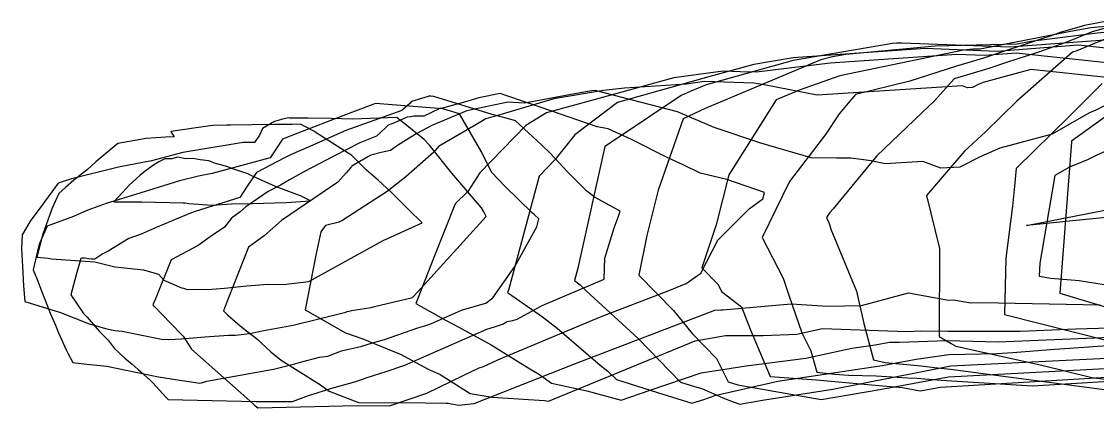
# Model space of a CAD drawing. Extents: x 0 to 174, y 0 to 36.
# Drawn here: x 0 to 59.2, y 0.2 to 21.6 of the extents above; entities that cross this region are included whole.
import ezdxf

# ---------------------------------------------------------------- set-up
doc = ezdxf.new("R2010")
doc.units = 0
doc.layers.get('0').update_dxf_attribs({"color": 1, "linetype": 'CONTINUOUS'})

msp = doc.modelspace()

# ---------------------------------------------------------------- linework, layer by layer
at = {"color": 4}
for points in [[(62.3016, 21.5398, 134.4), (58.8327, 21.2289, 134.4), (57.7087, 21.0138, 134.4), (53.3993, 20.1796, 134.4), (52.729, 20.056, 134.4), (52.3604, 20.0463, 134.4), (51.8265, 19.9968, 134.4), (45.0289, 18.5785, 134.4), (42.8361, 17.8162, 134.4), (41.5246, 17.2605, 134.4), (38.9175, 13.1419, 134.4), (38.222, 10.3947, 134.4), (37.4313, 8.01688, 134.4), (38.3298, 7.10041, 134.4), (38.5242, 6.71601, 134.4), (39.622, 5.87733, 134.4), (40.0927, 4.65767, 134.4), (41.1986, 2.04054, 134.4), (43.7417, 1.86424, 134.4), (47.3666, 1.52864, 134.4), (48.4698, 1.43617, 134.4), (49.4381, 1.26714, 134.4), (50.5648, 1.45952, 134.4), (91.0854, 3.90453, 134.4)], [(59.6398, 21.5707, 137.6), (58.4876, 21.3502, 137.6), (57.1476, 20.9691, 137.6), (56.8545, 20.8494, 137.6), (56.539, 20.7414, 137.6), (56.1951, 20.6276, 137.6), (52.8685, 19.5362, 137.6), (51.4331, 19.109, 137.6), (48.8704, 18.2924, 137.6), (45.883, 17.5584, 137.6), (44.9933, 16.4901, 137.6), (44.2307, 15.3636, 137.6), (42.2586, 12.7758, 137.6), (40.7517, 9.68304, 137.6), (41.9166, 7.44679, 137.6), (42.2438, 6.46553, 137.6), (42.9439, 4.4476, 137.6), (43.4373, 3.4601, 137.6), (43.7628, 2.28973, 137.6), (44.7567, 2.16676, 137.6), (45.5105, 2.12182, 137.6), (47.021, 2.08318, 137.6), (48.7603, 1.97804, 137.6), (49.2673, 1.96375, 137.6), (50.5957, 1.84675, 137.6), (54.7209, 1.58395, 137.6), (55.6202, 1.52801, 137.6), (58.3476, 1.69347, 137.6), (61.5628, 1.90122, 137.6)], [(60.4055, 21.4273, 140.8), (58.9046, 21.0005, 140.8), (57.4536, 20.408, 140.8), (55.8918, 19.8735, 140.8), (54.1896, 19.3102, 140.8), (53.2216, 18.9927, 140.8), (51.3081, 18.4232, 140.8), (50.2241, 17.2086, 140.8), (49.5267, 16.5496, 140.8), (47.0547, 14.1777, 140.8), (44.6524, 11.276, 140.8), (44.4843, 11.0742, 140.8), (44.2885, 10.785, 140.8), (44.4187, 10.5245, 140.8), (44.4504, 10.4104, 140.8), (44.5226, 10.1558, 140.8), (45.9454, 6.73591, 140.8), (46.3388, 4.97063, 140.8), (46.875, 2.96649, 140.8), (47.5135, 2.81002, 140.8), (49.4991, 2.628, 140.8), (50.2381, 2.53915, 140.8), (51.1079, 2.45374, 140.8), (60.4073, 1.22343, 140.8)], [(62.6067, 21.2328, 131.2), (59.169, 20.9283, 131.2), (55.535, 20.471, 131.2), (54.7832, 20.3324, 131.2), (50.2618, 20.2136, 131.2), (45.3574, 19.759, 131.2), (44.6292, 19.634, 131.2), (43.9893, 19.4567, 131.2), (37.6275, 16.7822, 131.2), (36.4101, 16.2236, 131.2), (35.0314, 12.2896, 131.2), (34.4128, 9.79974, 131.2), (33.9662, 7.61705, 131.2), (35.887, 5.67219, 131.2), (36.905, 4.40717, 131.2), (38.2478, 3.03757, 131.2), (38.8934, 1.76119, 131.2), (39.4071, 1.59315, 131.2), (44.0069, 0.790187, 131.2), (47.2181, 1.33846, 131.2), (51.0001, 2.0221, 131.2), (76.1583, 3.35898, 131.2)], [(60.6615, 21.0319, 144), (58.0527, 19.9666, 144), (57.812, 19.8842, 144), (54.7496, 17.1917, 144), (53.0367, 15.5043, 144), (51.8884, 14.4362, 144), (49.7894, 11.999, 144), (50.5105, 9.09498, 144), (50.4919, 4.24529, 144), (51.1447, 3.86598, 144), (51.4082, 3.72423, 144), (56.1342, 2.67411, 144), (58.8897, 1.99231, 144), (72.4017, 0.232794, 144)], [(65.8929, 20.8314, 150.4), (57.7658, 14.9883, 150.4), (57.7608, 14.9439, 150.4), (57.1238, 6.63514, 150.4), (59.9814, 5.76673, 150.4)], [(60.6476, 19.9996, 124.8), (58.1418, 20.2659, 124.8), (53.6805, 19.9254, 124.8), (49.7172, 20.0826, 124.8), (42.4514, 19.578, 124.8), (40.299, 19.2085, 124.8), (38.0838, 18.5947, 124.8), (32.8041, 17.1225, 124.8), (30.4584, 15.3441, 124.8), (29.356, 13.9574, 124.8), (28.4982, 13.0583, 124.8), (26.7958, 6.80121, 124.8), (26.755, 6.65972, 124.8), (26.8001, 6.63358, 124.8), (28.676, 5.32976, 124.8), (29.4822, 4.71374, 124.8), (31.8503, 2.67054, 124.8), (32.2586, 2.34681, 124.8), (32.7402, 1.88198, 124.8), (35.0031, 1.1676, 124.8), (36.8802, 0.574544, 124.8), (37.5498, 0.789082, 124.8), (38.147, 0.99334, 124.8), (41.617, 1.79305, 124.8), (47.3466, 2.65928, 124.8), (49.2276, 2.9992, 124.8), (49.7426, 3.07996, 124.8), (51.0232, 3.24967, 124.8), (53.6589, 3.3083, 124.8), (54.5473, 3.36052, 124.8), (56.5937, 3.52894, 124.8), (72.4051, 4.63028, 124.8)], [(60.1002, 20.5905, 128), (54.3592, 20.1523, 128), (48.4254, 20.3877, 128), (48.1633, 20.3808, 128), (47.9246, 20.3587, 128), (42.4641, 19.4213, 128), (37.6666, 18.092, 128), (36.7965, 17.7262, 128), (36.3063, 17.5013, 128), (32.8562, 15.1995, 128), (32.0989, 14.694, 128), (30.6118, 8.00612, 128), (30.4422, 7.33029, 128), (30.7412, 7.09323, 128), (31.0824, 6.76399, 128), (33.9406, 4.12859, 128), (36.2631, 1.73118, 128), (37.0271, 1.49857, 128), (37.4427, 1.37913, 128), (38.5845, 0.873875, 128), (39.152, 0.644958, 128), (39.5301, 0.521003, 128), (40.7815, 0.747666, 128), (44.6493, 1.34799, 128), (51.1363, 2.63399, 128), (61.1958, 3.12263, 128)], [(60.2191, 19.2467, 121.6), (54.7285, 19.8302, 121.6), (53.0019, 19.6985, 121.6), (51.4679, 19.7593, 121.6), (44.491, 19.2748, 121.6), (40.4379, 18.787, 121.6), (39.545, 18.8101, 121.6), (38.6167, 18.8431, 121.6), (35.8941, 18.466, 121.6), (31.5795, 17.2753, 121.6), (28.8959, 16.5402, 121.6), (27.7516, 15.8457, 121.6), (25.2222, 13.2448, 121.6), (24.5765, 12.2267, 121.6), (23.8731, 11.5485, 121.6), (22.7325, 8.67466, 121.6), (21.7021, 6.06393, 121.6), (23.3774, 5.12829, 121.6), (24.0671, 4.75703, 121.6), (25.853, 3.78812, 121.6), (27.9719, 2.47269, 121.6), (28.5151, 2.15799, 121.6), (28.7171, 2.01764, 121.6), (29.166, 1.67461, 121.6), (31.1191, 1.25784, 121.6), (33.0064, 0.753835, 121.6), (34.5312, 1.27878, 121.6), (37.4, 2.24261, 121.6), (39.8663, 2.62937, 121.6), (43.1478, 3.06421, 121.6), (45.6803, 3.61421, 121.6), (46.9701, 3.79359, 121.6), (47.7482, 3.92764, 121.6), (48.2951, 3.92869, 121.6), (50.925, 4.03413, 121.6), (53.7326, 3.95315, 121.6), (64.3183, 4.39344, 121.6)], [(59.6937, 18.4858, 118.4), (55.5291, 18.9252, 118.4), (52.9087, 18.2237, 118.4), (52.6301, 18.1002, 118.4), (52.316, 17.9397, 118.4), (52.0384, 17.9268, 118.4), (51.7684, 18.0265, 118.4), (43.7838, 17.5214, 118.4), (40.7734, 18.1075, 118.4), (40.2995, 18.1747, 118.4), (37.588, 18.2709, 118.4), (36.5959, 18.1335, 118.4), (33.1868, 17.9054, 118.4), (32.0268, 17.7677, 118.4), (29.2918, 17.3162, 118.4), (26.4647, 16.4705, 118.4), (25.5672, 16.2247, 118.4), (25.0133, 15.8885, 118.4), (22.9519, 14.6921, 118.4), (22.7063, 14.3928, 118.4), (21.1524, 13.0206, 118.4), (20.1309, 12.2201, 118.4), (17.638, 10.6154, 118.4), (17.5472, 10.5769, 118.4), (17.4918, 10.5278, 118.4), (16.7507, 10.3458, 118.4), (16.486, 9.99673, 118.4), (16.2018, 8.72456, 118.4), (15.6251, 5.71014, 118.4), (17.8478, 4.45051, 118.4), (18.7951, 4.12046, 118.4), (20.4367, 3.44566, 118.4), (20.8693, 3.26633, 118.4), (22.386, 2.45897, 118.4), (23.0418, 2.16445, 118.4), (24.702, 1.11041, 118.4), (25.9063, 0.915816, 118.4), (28.1956, 0.761887, 118.4), (28.7817, 0.73024, 118.4), (29.0066, 0.693425, 118.4), (30.6547, 1.36684, 118.4), (37.0786, 4.01711, 118.4), (38.7375, 4.3029, 118.4), (40.8168, 4.3069, 118.4), (42.6672, 4.38109, 118.4), (44.0687, 4.69415, 118.4), (48.6825, 4.52151, 118.4), (49.4615, 4.55537, 118.4), (50.9501, 4.54824, 118.4), (54.9561, 4.5338, 118.4), (57.9891, 4.65983, 118.4), (59.8879, 4.71714, 118.4)], [(60.8866, 17.5859, 115.2), (59.1062, 16.6931, 115.2), (58.7493, 16.543, 115.2), (58.169, 16.2181, 115.2), (56.7023, 15.3837, 115.2), (53.8185, 14.6117, 115.2), (52.784, 14.1529, 115.2), (51.6177, 13.5573, 115.2), (50.5872, 13.5093, 115.2), (49.5847, 13.8796, 115.2), (47.5181, 13.7488, 115.2), (46.739, 13.9005, 115.2), (45.6272, 14.0582, 115.2), (44.8644, 14.0585, 115.2), (43.4568, 14.066, 115.2), (40.6805, 14.8782, 115.2), (38.1129, 15.737, 115.2), (36.0971, 16.5967, 115.2), (31.5665, 17.7792, 115.2), (31.3911, 17.7584, 115.2), (30.9437, 17.6846, 115.2), (27.6762, 17.0745, 115.2), (26.7657, 17.1358, 115.2), (24.5106, 16.6502, 115.2), (22.6231, 15.8635, 115.2), (21.7606, 15.4139, 115.2), (21.1933, 15.0631, 115.2), (20.6934, 14.7498, 115.2), (20.3084, 14.4807, 115.2), (19.8034, 14.3621, 115.2), (19.2357, 14.2214, 115.2), (19.0672, 14.1245, 115.2), (18.8426, 13.9954, 115.2), (18.1959, 13.6072, 115.2), (18.1649, 13.5708, 115.2), (18.1374, 13.5415, 115.2), (17.8713, 13.2569, 115.2), (17.4253, 12.7333, 115.2), (14.3146, 10.6221, 115.2), (13.3653, 9.78566, 115.2), (12.4999, 9.15726, 115.2), (11.4115, 6.38006, 115.2), (11.1317, 5.6533, 115.2), (11.3485, 5.44564, 115.2), (12.0542, 4.84175, 115.2), (12.3897, 4.5675, 115.2), (13.018, 4.08073, 115.2), (13.2296, 3.87585, 115.2), (13.7382, 3.41253, 115.2), (14.3026, 2.94673, 115.2), (16.4728, 1.58567, 115.2), (16.9429, 1.24115, 115.2), (18.5477, 0.611997, 115.2), (22.236, 0.602504, 115.2), (23.3727, 0.58683, 115.2), (23.4917, 0.580714, 115.2), (23.6767, 0.542738, 115.2), (24.0704, 0.461633, 115.2), (24.9167, 0.560885, 115.2), (30.4848, 2.76955, 115.2), (38.1565, 5.69799, 115.2), (38.474, 5.71179, 115.2), (38.5983, 5.7112, 115.2), (42.3519, 6.04545, 115.2), (44.3426, 5.92046, 115.2), (46.2122, 5.95945, 115.2), (48.802, 6.64914, 115.2), (51.006, 6.25222, 115.2), (51.2525, 6.26791, 115.2), (52.2342, 6.09779, 115.2), (52.7881, 6.1192, 115.2), (59.3457, 5.98493, 115.2)], [(59.4475, 18.1539, 147.2), (57.6699, 16.376, 147.2), (54.7254, 13.4932, 147.2), (54.6264, 12.514, 147.2), (54.5251, 11.4096, 147.2), (54.1522, 8.55117, 147.2), (54.088, 5.44903, 147.2), (73.2585, 0.616503, 147.2)], [(60.3807, 14.7664, 112), (59.1155, 14.2058, 112), (58.6851, 13.9899, 112), (57.6499, 13.5548, 112), (56.847, 13.1052, 112), (56.0256, 8.27452, 112), (55.9834, 7.56467, 112), (56.6212, 7.45787, 112), (58.1786, 7.33191, 112), (60.485, 6.96161, 112)]]:
    msp.add_polyline3d(points, dxfattribs=at)
for points in [[(15.7992, 1.00767, 108.8), (15.9265, 1.03732, 108.8), (17.0891, 1.40282, 108.8), (18.4066, 1.77866, 108.8), (19.0414, 1.99728, 108.8), (20.083, 2.31796, 108.8), (21.1085, 2.66463, 108.8), (25.6055, 4.65051, 108.8), (26.0275, 4.77469, 108.8), (26.5345, 4.93462, 108.8), (26.7057, 5.06399, 108.8), (27.0473, 5.13333, 108.8), (27.2782, 5.19424, 108.8), (28.6629, 5.95198, 108.8), (32.0571, 7.40511, 108.8), (32.1065, 8.55554, 108.8), (32.612, 10.22, 108.8), (32.8317, 10.8089, 108.8), (32.9417, 11.1384, 108.8), (31.5657, 11.8946, 108.8), (31.1163, 12.2428, 108.8), (30.05, 13.2997, 108.8), (29.1067, 14.3124, 108.8), (28.6141, 14.7805, 108.8), (27.1966, 16.1126, 108.8), (26.7456, 16.229, 108.8), (25.9152, 16.456, 108.8), (22.699, 17.4409, 108.8), (22.5311, 17.4587, 108.8), (22.4253, 17.462, 108.8), (22.3798, 17.4474, 108.8), (21.4753, 17.1641, 108.8), (21.3758, 17.0668, 108.8), (20.9453, 16.676, 108.8), (17.8533, 15.5817, 108.8), (15.9236, 14.7186, 108.8), (15.376, 14.4707, 108.8), (14.8114, 14.2434, 108.8), (14.4812, 14.0718, 108.8), (12.9464, 13.2658, 108.8), (12.442, 12.5122, 108.8), (12.0252, 11.8829, 108.8), (9.56623, 11.1263, 108.8), (9.3101, 11.0339, 108.8), (7.42325, 10.2334, 108.8), (6.59633, 9.88027, 108.8), (5.92487, 9.63303, 108.8), (4.79525, 8.94783, 108.8), (4.49992, 8.80102, 108.8), (4.05969, 8.50789, 108.8), (3.85036, 8.5031, 108.8), (3.49795, 8.55262, 108.8), (3.3554, 8.54903, 108.8), (3.28391, 8.54346, 108.8), (3.0325, 7.6303, 108.8), (2.73451, 6.53272, 108.8), (3.43125, 5.51042, 108.8), (3.62999, 5.31725, 108.8), (4.28955, 4.53729, 108.8), (4.79296, 4.04739, 108.8), (5.12207, 3.60809, 108.8), (5.7124, 3.04778, 108.8), (6.10967, 2.71747, 108.8), (6.44801, 2.43755, 108.8), (6.57398, 2.33062, 108.8), (7.12376, 1.81879, 108.8), (7.24035, 1.70765, 108.8), (7.98069, 0.883603, 108.8), (7.99347, 0.870588, 108.8), (8.08174, 0.790166, 108.8), (12.9312, 0.667569, 108.8), (14.9242, 0.669463, 108.8)], [(17.2034, 14.1655, 112), (15.5955, 13.3211, 112), (14.7673, 12.8581, 112), (14.454, 12.6764, 112), (14.2602, 12.5769, 112), (13.5801, 12.2127, 112), (12.3539, 11.3805, 112), (12.0439, 11.1074, 112), (11.5694, 10.7628, 112), (11.1917, 10.2585, 112), (10.4081, 9.72442, 112), (9.73585, 9.25774, 112), (8.25065, 8.46004, 112), (7.38621, 6.32464, 112), (7.24237, 5.98764, 112), (7.30918, 5.91961, 112), (7.32244, 5.90753, 112), (8.22692, 4.98059, 112), (8.91257, 4.26488, 112), (9.3749, 3.55673, 112), (12.752, 0.553294, 112), (12.8051, 0.50271, 112), (12.8358, 0.473236, 112), (12.8541, 0.457609, 112), (13.0173, 0.324212, 112), (18.478, 0.450005, 112), (20.2686, 0.431237, 112), (22.3092, 1.13384, 112), (24.3146, 2.10224, 112), (25.1888, 2.53038, 112), (25.4322, 2.59375, 112), (26.2136, 2.96628, 112), (26.8205, 3.22165, 112), (31.8629, 5.32933, 112), (35.5905, 6.75639, 112), (36.5782, 7.16056, 112), (37.3854, 7.73338, 112), (38.3191, 9.53704, 112), (40.0338, 11.2746, 112), (40.7983, 11.8134, 112), (40.884, 12.1579, 112), (38.8078, 12.8903, 112), (37.3422, 13.2302, 112), (36.4141, 13.6873, 112), (35.5662, 14.0651, 112), (33.5631, 15.0878, 112), (33.1656, 15.2635, 112), (32.2864, 15.6647, 112), (31.678, 15.7835, 112), (28.6024, 16.842, 112), (26.7193, 17.4856, 112), (26.3439, 17.62, 112), (25.1702, 17.3705, 112), (24.4317, 17.1467, 112), (23.5804, 16.9197, 112), (23.1834, 16.8086, 112), (23.0291, 16.794, 112), (22.1428, 16.3705, 112), (21.5979, 16.3609, 112), (21.4117, 16.3368, 112), (21.2323, 16.3122, 112), (20.907, 16.165, 112), (20.5431, 16.0003, 112), (20.1867, 15.8609, 112), (20.0156, 15.7056, 112), (19.5388, 15.2718, 112), (18.6209, 14.9024, 112)], [(10.2141, 1.79347, 105.6), (13.8775, 2.44495, 105.6), (15.0537, 2.73643, 105.6), (15.2946, 2.81742, 105.6), (16.4033, 3.10683, 105.6), (16.8785, 3.17045, 105.6), (17.6146, 3.45496, 105.6), (18.7445, 3.71801, 105.6), (19.3243, 3.90028, 105.6), (19.9813, 4.08771, 105.6), (21.8255, 4.7228, 105.6), (22.2048, 4.83959, 105.6), (22.5783, 4.96584, 105.6), (24.216, 5.68907, 105.6), (25.4786, 6.06063, 105.6), (25.5595, 6.08614, 105.6), (25.9457, 6.37791, 105.6), (27.1503, 8.09162, 105.6), (28.3565, 10.2789, 105.6), (28.4741, 10.715, 105.6), (28.2376, 10.9397, 105.6), (28.1138, 11.0561, 105.6), (26.6146, 12.5052, 105.6), (25.8666, 13.2904, 105.6), (25.3279, 14.406, 105.6), (24.1066, 16.5004, 105.6), (23.1957, 16.7708, 105.6), (21.8022, 16.8735, 105.6), (19.494, 17.0663, 105.6), (17.6889, 16.3782, 105.6), (15.2157, 15.4313, 105.6), (14.3817, 15.0941, 105.6), (13.9877, 14.5219, 105.6), (13.805, 14.232, 105.6), (13.6998, 14.0735, 105.6), (10.5069, 13.2065, 105.6), (9.76453, 13.0687, 105.6), (8.71692, 12.801, 105.6), (7.01207, 12.2713, 105.6), (4.6858, 11.5555, 105.6), (3.67241, 11.1898, 105.6), (3.11822, 10.9547, 105.6), (2.87534, 10.851, 105.6), (1.43595, 10.321, 105.6), (1.20751, 9.82761, 105.6), (1.0192, 9.36758, 105.6), (0.913248, 8.93913, 105.6), (0.667159, 7.91925, 105.6), (0.79859, 7.60301, 105.6), (0.831744, 7.52419, 105.6), (1.18272, 6.60761, 105.6), (1.33122, 6.24535, 105.6), (1.60047, 5.53215, 105.6), (1.88945, 4.87614, 105.6), (2.06143, 4.44154, 105.6), (2.50821, 3.46903, 105.6), (2.57092, 3.32367, 105.6), (2.8404, 2.81559, 105.6), (3.61455, 2.72717, 105.6), (4.71548, 2.61512, 105.6), (7.54979, 2.02317, 105.6), (8.26318, 1.91321, 105.6), (9.82437, 1.67844, 105.6), (9.92541, 1.69909, 105.6)], [(85.1079, 14.9235, 134.4), (89.8337, 15.9433, 134.4), (92.6012, 16.4472, 134.4), (96.1361, 16.8473, 134.4), (99.6369, 17.0247, 134.4), (107.898, 15.9511, 134.4), (112.175, 15.0651, 134.4), (119.133, 14.5093, 134.4), (121.987, 14.4333, 134.4), (122.554, 13.8306, 134.4), (123.598, 13.4233, 134.4), (123.82, 13.0678, 134.4), (115.934, 11.4303, 134.4), (113.88, 11.8207, 134.4), (100.523, 14.3102, 134.4), (90.4969, 13.8883, 134.4), (55.2882, 10.3585, 134.4), (59.6051, 11.1941, 134.4), (59.9708, 11.2928, 134.4), (63.236, 11.5825, 134.4), (64.192, 11.688, 134.4), (64.9762, 11.7723, 134.4), (66.3911, 11.9312, 134.4)], [(11.7912, 4.32097, 102.4), (12.5862, 4.41579, 102.4), (13.0051, 4.50141, 102.4), (13.1476, 4.548, 102.4), (14.9561, 4.8696, 102.4), (17.8592, 5.58902, 102.4), (17.9333, 5.61397, 102.4), (18.2748, 5.70309, 102.4), (19.2538, 5.83413, 102.4), (19.43, 5.90224, 102.4), (21.5225, 6.38941, 102.4), (21.822, 6.69956, 102.4), (25.568, 10.8472, 102.4), (25.4465, 11.0987, 102.4), (25.3197, 11.3161, 102.4), (23.6807, 13.2368, 102.4), (22.4555, 14.7782, 102.4), (22.1724, 15.0749, 102.4), (20.6592, 16.2834, 102.4), (18.2179, 16.209, 102.4), (17.0547, 16.2403, 102.4), (15.79, 16.2474, 102.4), (14.7769, 16.262, 102.4), (14.7173, 16.2651, 102.4), (14.4488, 16.2214, 102.4), (13.9356, 16.0654, 102.4), (13.2859, 15.6941, 102.4), (13.1076, 15.3194, 102.4), (12.8463, 14.9222, 102.4), (12.205, 14.9214, 102.4), (8.88743, 14.3722, 102.4), (7.17888, 13.9083, 102.4), (5.35038, 13.5689, 102.4), (2.76997, 12.9094, 102.4), (2.04219, 12.6833, 102.4), (0.93584, 11.1706, 102.4), (0.541866, 10.6415, 102.4), (0.058538, 9.84455, 102.4), (0.025642, 9.0883, 102.4), (0.072274, 8.09408, 102.4), (0.128463, 7.03609, 102.4), (0.214722, 6.1707, 102.4), (2.17188, 5.55916, 102.4), (3.7437, 4.94711, 102.4), (4.71404, 4.67535, 102.4), (5.14889, 4.57481, 102.4), (5.55914, 4.53766, 102.4), (7.71928, 4.10905, 102.4), (8.13357, 4.07381, 102.4), (8.82526, 4.12742, 102.4), (10.1059, 4.22668, 102.4), (11.4074, 4.32756, 102.4)], [(15.3604, 15.9304, 99.2), (14.9164, 15.912, 99.2), (14.73, 15.9149, 99.2), (13.9043, 15.9117, 99.2), (11.5185, 15.874, 99.2), (11.3152, 15.8616, 99.2), (10.5515, 15.8429, 99.2), (10.4055, 15.8323, 99.2), (8.22993, 15.5293, 99.2), (8.41593, 15.2359, 99.2), (7.93515, 15.2173, 99.2), (6.87495, 15.1369, 99.2), (5.31321, 14.8609, 99.2), (4.11135, 13.8588, 99.2), (3.64593, 13.4311, 99.2), (2.90855, 12.8494, 99.2), (2.4382, 12.441, 99.2), (2.0758, 12.103, 99.2), (1.7044, 11.3122, 99.2), (1.49808, 10.6925, 99.2), (1.18666, 9.81779, 99.2), (0.876909, 8.60367, 99.2), (1.48939, 8.56306, 99.2), (1.66867, 8.51592, 99.2), (4.04824, 8.34521, 99.2), (5.16263, 8.08005, 99.2), (6.741, 7.91579, 99.2), (7.56217, 7.6662, 99.2), (7.86009, 7.34658, 99.2), (8.818, 6.92878, 99.2), (8.92442, 6.90341, 99.2), (9.0864, 6.84484, 99.2), (9.11295, 6.83977, 99.2), (9.1374, 6.83661, 99.2), (10.499, 6.85042, 99.2), (11.1849, 6.91371, 99.2), (12.42, 7.02768, 99.2), (13.5923, 7.11854, 99.2), (14.4073, 7.10455, 99.2), (15.8264, 7.27382, 99.2), (19.9112, 9.52906, 99.2), (22.052, 10.5067, 99.2), (21.2985, 11.233, 99.2), (20.831, 11.7015, 99.2), (20.3927, 12.1533, 99.2), (19.6419, 12.8365, 99.2), (18.992, 13.3945, 99.2), (18.1893, 14.1964, 99.2), (16.3249, 15.3932, 99.2), (16.2292, 15.4481, 99.2), (16.1414, 15.5293, 99.2), (16.0356, 15.5801, 99.2)], [(9.05101, 14.0214, 96), (8.61659, 14.1024, 96), (8.277, 14.0131, 96), (7.90628, 14.0253, 96), (7.57239, 13.85, 96), (7.21983, 13.6392, 96), (6.82166, 13.3349, 96), (6.54004, 13.098, 96), (5.95006, 12.5764, 96), (5.79376, 12.4108, 96), (5.1031, 11.6515, 96), (5.27421, 11.6463, 96), (6.64331, 11.6623, 96), (8.90839, 11.5924, 96), (9.02986, 11.5911, 96), (9.23258, 11.5678, 96), (10.4874, 11.4704, 96), (11.5783, 11.5352, 96), (12.7138, 11.5692, 96), (14.5859, 11.6169, 96), (15.918, 11.7172, 96), (15.3632, 11.9839, 96), (15.3206, 12.0059, 96), (13.9892, 12.4924, 96), (13.8362, 12.5704, 96), (12.7271, 13.0721, 96), (12.4661, 13.1949, 96), (11.651, 13.4659, 96), (11.3198, 13.6043, 96), (10.6871, 13.7608, 96), (10.3293, 13.9049, 96), (9.84967, 13.9644, 96), (9.44879, 14.0392, 96)]]:
    msp.add_polyline3d(points, close=True, dxfattribs=at)

doc.saveas('drawing.dxf')
